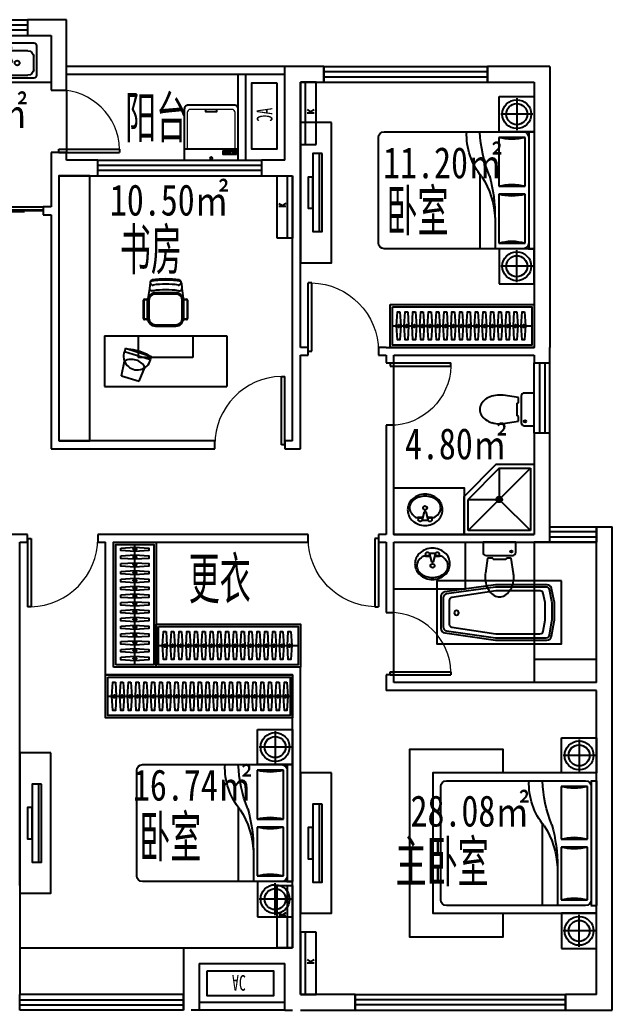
# Model space of a CAD drawing. Extents: x -546498 to -519398, y -751114 to -736514.
# Drawn here: x -526998 to -519398, y -749814 to -737114 of the extents above; entities that cross this region are included whole.
import ezdxf

# ---------------------------------------------------------------- set-up
doc = ezdxf.new("R2010")
doc.units = 0
doc.header["$LTSCALE"] = 1000
doc.header["$MEASUREMENT"] = 0
doc.linetypes.add('HIDDEN', pattern=[7.5, 5, -2.5])
doc.layers.get('0').update_dxf_attribs({"linetype": 'CONTINUOUS'})
for name, color, linetype in [('Balcony(阳台)', 11, 'CONTINUOUS'), ('Elec(电器)', 33, 'CONTINUOUS'), ('FURN', 8, 'CONTINUOUS'), ('Furniture(家具)', 8, 'CONTINUOUS'), ('Lvtry(厨卫)', 136, 'CONTINUOUS'), ('Text(文字)', 7, 'CONTINUOUS'), ('TOTHER', 223, 'CONTINUOUS'), ('WALL', 2, 'CONTINUOUS'), ('WINDOW', 4, 'CONTINUOUS'), ('房间面积', 33, 'CONTINUOUS')]:
    doc.layers.add(name, color=color, linetype=linetype)
doc.layers.get('0').off()
doc.styles.add('-黑体', font='simhei.ttf', dxfattribs={"width": 0.8})
doc.styles.add('_ZBHZ', font='simhei.ttf', dxfattribs={"width": 0.8})
doc.styles.add('HZ', font='zbtxt.shx', dxfattribs={"bigfont": 'zbhz.shx'})

# ---------------------------------------------------------------- blocks, each defined once
blk = doc.blocks.new('*U38')
blk.add_line((-970, -275), (820, -275))
for points in [[(-1000, 0), (850, 0), (850, -550), (-1000, -550)], [(-970, -30), (820, -30), (820, -520), (-970, -520)]]:
    blk.add_lwpolyline(points, close=True)
at = {"elevation": 0}
for points in [[(-874, -95), (-862, -275), (-874, -455), (-906, -455), (-918, -275), (-906, -95)], [(-774, -95), (-762, -275), (-774, -455), (-806, -455), (-818, -275), (-806, -95)], [(-674, -95), (-662, -275), (-674, -455), (-706, -455), (-718, -275), (-706, -95)], [(-574, -95), (-562, -275), (-574, -455), (-606, -455), (-618, -275), (-606, -95)], [(-474, -95), (-462, -275), (-474, -455), (-506, -455), (-518, -275), (-506, -95)], [(-374, -95), (-362, -275), (-374, -455), (-406, -455), (-418, -275), (-406, -95)], [(-274, -95), (-262, -275), (-274, -455), (-306, -455), (-318, -275), (-306, -95)], [(-174, -95), (-162, -275), (-174, -455), (-206, -455), (-218, -275), (-206, -95)], [(-74, -95), (-62, -275), (-74, -455), (-106, -455), (-118, -275), (-106, -95)], [(26, -95), (38, -275), (26, -455), (-6, -455), (-18, -275), (-6, -95)], [(126, -95), (138, -275), (126, -455), (94, -455), (82, -275), (94, -95)], [(226, -95), (238, -275), (226, -455), (194, -455), (182, -275), (194, -95)], [(326, -95), (338, -275), (326, -455), (294, -455), (282, -275), (294, -95)], [(426, -95), (438, -275), (426, -455), (394, -455), (382, -275), (394, -95)], [(526, -95), (538, -275), (526, -455), (494, -455), (482, -275), (494, -95)], [(626, -95), (638, -275), (626, -455), (594, -455), (582, -275), (594, -95)], [(726, -95), (738, -275), (726, -455), (694, -455), (682, -275), (694, -95)]]:
    blk.add_lwpolyline(points, close=True, dxfattribs=at)
at = {"ltscale": 15, "elevation": 0}
for points in [[(-894, -255), (-886, -255), (-886, -295), (-894, -295)], [(-794, -255), (-786, -255), (-786, -295), (-794, -295)], [(-694, -255), (-686, -255), (-686, -295), (-694, -295)], [(-594, -255), (-586, -255), (-586, -295), (-594, -295)], [(-494, -255), (-486, -255), (-486, -295), (-494, -295)], [(-394, -255), (-386, -255), (-386, -295), (-394, -295)], [(-294, -255), (-286, -255), (-286, -295), (-294, -295)], [(-194, -255), (-186, -255), (-186, -295), (-194, -295)], [(-94, -255), (-86, -255), (-86, -295), (-94, -295)], [(6, -255), (14, -255), (14, -295), (6, -295)], [(106, -255), (114, -255), (114, -295), (106, -295)], [(206, -255), (214, -255), (214, -295), (206, -295)], [(306, -255), (314, -255), (314, -295), (306, -295)], [(406, -255), (414, -255), (414, -295), (406, -295)], [(506, -255), (514, -255), (514, -295), (506, -295)], [(606, -255), (614, -255), (614, -295), (606, -295)], [(706, -255), (714, -255), (714, -295), (706, -295)]]:
    blk.add_lwpolyline(points, close=True, dxfattribs=at)
blk = doc.blocks.new('*U40')
blk.add_line((-970, -275), (570, -275))
for points in [[(-1000, 0), (600, 0), (600, -550), (-1000, -550)], [(-970, -30), (570, -30), (570, -520), (-970, -520)]]:
    blk.add_lwpolyline(points, close=True)
at = {"elevation": 0}
for points in [[(-874, -95), (-862, -275), (-874, -455), (-906, -455), (-918, -275), (-906, -95)], [(-774, -95), (-762, -275), (-774, -455), (-806, -455), (-818, -275), (-806, -95)], [(-674, -95), (-662, -275), (-674, -455), (-706, -455), (-718, -275), (-706, -95)], [(-574, -95), (-562, -275), (-574, -455), (-606, -455), (-618, -275), (-606, -95)], [(-474, -95), (-462, -275), (-474, -455), (-506, -455), (-518, -275), (-506, -95)], [(-374, -95), (-362, -275), (-374, -455), (-406, -455), (-418, -275), (-406, -95)], [(-274, -95), (-262, -275), (-274, -455), (-306, -455), (-318, -275), (-306, -95)], [(-174, -95), (-162, -275), (-174, -455), (-206, -455), (-218, -275), (-206, -95)], [(-74, -95), (-62, -275), (-74, -455), (-106, -455), (-118, -275), (-106, -95)], [(26, -95), (38, -275), (26, -455), (-6, -455), (-18, -275), (-6, -95)], [(126, -95), (138, -275), (126, -455), (94, -455), (82, -275), (94, -95)], [(226, -95), (238, -275), (226, -455), (194, -455), (182, -275), (194, -95)], [(326, -95), (338, -275), (326, -455), (294, -455), (282, -275), (294, -95)], [(426, -95), (438, -275), (426, -455), (394, -455), (382, -275), (394, -95)], [(526, -95), (538, -275), (526, -455), (494, -455), (482, -275), (494, -95)]]:
    blk.add_lwpolyline(points, close=True, dxfattribs=at)
at = {"ltscale": 15, "elevation": 0}
for points in [[(-894, -255), (-886, -255), (-886, -295), (-894, -295)], [(-794, -255), (-786, -255), (-786, -295), (-794, -295)], [(-694, -255), (-686, -255), (-686, -295), (-694, -295)], [(-594, -255), (-586, -255), (-586, -295), (-594, -295)], [(-494, -255), (-486, -255), (-486, -295), (-494, -295)], [(-394, -255), (-386, -255), (-386, -295), (-394, -295)], [(-294, -255), (-286, -255), (-286, -295), (-294, -295)], [(-194, -255), (-186, -255), (-186, -295), (-194, -295)], [(-94, -255), (-86, -255), (-86, -295), (-94, -295)], [(6, -255), (14, -255), (14, -295), (6, -295)], [(106, -255), (114, -255), (114, -295), (106, -295)], [(206, -255), (214, -255), (214, -295), (206, -295)], [(306, -255), (314, -255), (314, -295), (306, -295)], [(406, -255), (414, -255), (414, -295), (406, -295)], [(506, -255), (514, -255), (514, -295), (506, -295)]]:
    blk.add_lwpolyline(points, close=True, dxfattribs=at)
blk = doc.blocks.new('座厕')
for p, q in [((128, 210), (0, 210)), ((0, 210), (0, -210)), ((168, -170), (168, 170)), ((400, 181), (202, 152)), ((202, 152), (202, 90)), ((202, 90), (220, 82)), ((220, 82), (220, -80)), ((220, -80), (202, -85)), ((202, -85), (202, -152)), ((0, -210), (128, -210)), ((202, -152), (398, -181))]:
    blk.add_line(p, q)
blk.add_circle((118, 154), 14.5)
for centre, radius, start, end in [((128, 170), 40, 360, 90), ((446, -168), 352, 90.2924, 97.7689), ((446, -168), 352, 73.6387, 90.2924), ((470, -85), 266, 54.4566, 73.6387), ((508, -33), 201, 30.1295, 54.4566), ((565, 1), 135, 0.2924, 30.1295), ((565, 1), 135, 330.4554, 0.2924), ((507, 33), 201, 306.1283, 330.4554), ((128, -170), 40, 270, 360), ((444, 168), 352, 262.5124, 270.2924), ((444, 168), 352, 270.2924, 286.9462), ((469, 85), 266, 286.9462, 306.1283)]:
    blk.add_arc(centre, radius, start, end)
blk = doc.blocks.new('浴缸')
blk.add_lwpolyline([(50, 0), (1650, 0), (1650, -810), (50, -810)], close=True)
for points in [[(236, -50), (899, -50), (1548, -142, -0.373608), (1600, -201), (1600, -405), (1600, -609, -0.373608), (1548, -668), (899, -760), (238, -760, -0.362448), (178, -711), (144, -520, -0.045009), (141, -493), (141, -290, -0.050682), (144, -260), (178, -98, -0.356057)], [(897, -80), (1527, -169, -0.373608), (1570, -219), (1570, -405), (1570, -591, -0.373608), (1527, -641), (897, -730), (246, -730, -0.362448), (206, -697), (173, -514, -0.045009), (171, -493), (171, -290, -0.050682), (174, -266), (205, -112, -0.356057), (245, -80)], [(893, -130), (1457, -214, -0.373608), (1491, -253), (1491, -405), (1491, -557, -0.373608), (1457, -596), (893, -680), (327, -680, -0.362448), (287, -647), (261, -504, -0.045009), (260, -493), (260, -290, -0.050682), (262, -278), (285, -162, -0.356057), (324, -130)]]:
    blk.add_lwpolyline(points, format="xyb", close=True)
blk.add_circle((1398, -411), 29)
blk = doc.blocks.new('tp')
at = {"color": 0, "linetype": 'ByBlock'}
for p, q in [((2850583, -345414), (2850658, -345414)), ((2850583, -345426), (2850608, -345526)), ((2850633, -345526), (2850658, -345426)), ((2850530, -345451), (2850590, -345451)), ((2850608, -345526), (2850633, -345526)), ((2850652, -345451), (2850712, -345451))]:
    blk.add_line(p, q, dxfattribs=at)
for centre, major_axis, ratio, start_param, end_param in [((2850597, -345562), (-144, 144), 1, -0.061269, 0.346813), ((2850611, -345578), (-159, 159), 1, -0.435125, -0.061269), ((2850558, -345426), (2.1, 24.9), 1, 0.868674, 7.151859), ((2850620, -345604), (-44, 249), 0.999878, -0.176393, 0.176393), ((2850620, -345604), (45, 249), 0.999756, -0.176393, 0.176393), ((2850683, -345426), (5.4, 24.4), 1, 1.004197378192654, 7.287382685372239), ((2850630, -345578), (116, 193), 0.999887, -0.186928, 0.186928), ((2850645, -345562), (-144, 144), 1, 4.360549, 4.768631), ((2850574, -345551), (126, 126), 1, 1.917609, 2.353681), ((2850574, -345551), (174, 38), 0.999747, 2.923557, 3.359629), ((2850534, -345576), (80.5, 80.5), 1, 1.849085, 2.353681), ((2850534, -345576), (110, 28), 0.999659, 2.889295, 3.393891), ((2850576, -345599), (114, 114), 1, 1.345924, 1.849085), ((2850530, -345526), (-53, 53), 1, -0.787912, -0.224872), ((2850621, -345576), (6.4, 24.2), 1, 1.043822435104645, 7.327007742284231), ((2850712, -345526), (53, 53), 1, 0.191139, 0.782884), ((2850638, -345635), (-146, 146), 1, -1.431413, -1.379657), ((2850665, -345599), (114, 114), 1, 5.999869, 6.422569), ((2850707, -345576), (-80.5, 80.5), 1, 3.924477, 4.429073), ((2850707, -345576), (-110, 29), 0.99966, 2.889295, 3.39389), ((2850667, -345551), (-38, 174), 0.999939, 4.494353, 4.930425), ((2850667, -345551), (-174, 39), 0.99981, 2.923557, 3.359629), ((2850597, -345541), (144, 144), 1, 2.789752, 3.197835), ((2850576, -345553), (114, 114), 1, 2.858276, 3.280976), ((2850611, -345524), (-159, 159), 1, 1.627038, 2.000894), ((2850603, -345517), (94, 183), 0.999861, 2.970446, 3.312739), ((2850638, -345517), (-93, 184), 0.99986, 2.970446, 3.312739), ((2850630, -345524), (-115, 194), 0.999887, 2.954665, 3.32852), ((2850665, -345553), (-114, 114), 1, 2.997182, 3.419881), ((2850645, -345541), (-144, 144), 1, 3.080323, 3.488406), ((2850621, -345499), (45, 249), 0.999878, 2.965199, 3.317986), ((2850621, -345460), (-188, 188), 1, 2.052473, 2.353681), ((2850621, -345460), (-39, 263), 0.999727, 2.990989, 3.292197), ((2850621, -345499), (-44, 249), 0.999756, 2.965199, 3.317986)]:
    blk.add_ellipse(centre, major_axis=major_axis, ratio=ratio, start_param=start_param, end_param=end_param, dxfattribs=at)
blk = doc.blocks.new('双人床1')
at = {"layer": 'Furniture(家具)', "ltscale": 30}
for p, q in [((810815, -158427), (810365, -158427)), ((810365, -158427), (810365, -158877)), ((810590, -158447), (810590, -158857)), ((810815, -158877), (810815, -158427)), ((810385, -158652), (810796, -158652)), ((810365, -158877), (810365, -160377)), ((810438, -158877), (810365, -158877)), ((810365, -158877), (810815, -158877)), ((810435, -158877), (810435, -160377)), ((812293, -158877), (810508, -158877)), ((810484, -159576), (810484, -158949)), ((810484, -158949), (810821, -158949)), ((810821, -158949), (810821, -159576)), ((812365, -160305), (812365, -158949)), ((811062, -159431), (811062, -160377)), ((810821, -159576), (810484, -159576)), ((810484, -160305), (810484, -159678)), ((810484, -159678), (810821, -159678)), ((810821, -159678), (810821, -160305)), ((810869, -159979), (810869, -160377)), ((810438, -160377), (810365, -160377)), ((810365, -160827), (810365, -160377)), ((810365, -160377), (810815, -160377)), ((810821, -160305), (810484, -160305)), ((810508, -160377), (812293, -160377)), ((810590, -160807), (810590, -160397)), ((810815, -160377), (810815, -160827)), ((810385, -160602), (810796, -160602)), ((810815, -160827), (810365, -160827))]:
    blk.add_line(p, q, dxfattribs=at)
for centre, radius, start, end in [((810590, -158652), 185, 0, 359.7478), ((810590, -158652), 135, 0, 359.6531), ((810508, -158949), 72.3, 90, 180), ((809291, -158796), 1773, 338.5931, 357.384), ((810381, -158913), 852, 320.4539, 2.4327), ((812293, -158949), 72.3, 0, 90), ((810652, -158371), 602, 253.7398, 286.2602), ((812730, -159957), 1861, 163.9608, 180.6772), ((811937, -160033), 1069, 147.2925, 177.771), ((810652, -160154), 602, 73.7398, 106.2602), ((810652, -159100), 602, 253.7398, 286.2602), ((810508, -160305), 72.3, 180, 270), ((810652, -160883), 602, 73.7398, 106.2602), ((812293, -160305), 72.3, 270, 0), ((810590, -160602), 185, 0.2522, 0), ((810590, -160602), 135, 0.3469, 0)]:
    blk.add_arc(centre, radius, start, end, dxfattribs=at)
blk = doc.blocks.new('*U39')
blk.add_line((-970, -275), (1370, -275))
for points in [[(-1000, 0), (1400, 0), (1400, -550), (-1000, -550)], [(-970, -30), (1370, -30), (1370, -520), (-970, -520)]]:
    blk.add_lwpolyline(points, close=True)
at = {"elevation": 0}
for points in [[(-874, -95), (-862, -275), (-874, -455), (-906, -455), (-918, -275), (-906, -95)], [(-774, -95), (-762, -275), (-774, -455), (-806, -455), (-818, -275), (-806, -95)], [(-674, -95), (-662, -275), (-674, -455), (-706, -455), (-718, -275), (-706, -95)], [(-574, -95), (-562, -275), (-574, -455), (-606, -455), (-618, -275), (-606, -95)], [(-474, -95), (-462, -275), (-474, -455), (-506, -455), (-518, -275), (-506, -95)], [(-374, -95), (-362, -275), (-374, -455), (-406, -455), (-418, -275), (-406, -95)], [(-274, -95), (-262, -275), (-274, -455), (-306, -455), (-318, -275), (-306, -95)], [(-174, -95), (-162, -275), (-174, -455), (-206, -455), (-218, -275), (-206, -95)], [(-74, -95), (-62, -275), (-74, -455), (-106, -455), (-118, -275), (-106, -95)], [(26, -95), (38, -275), (26, -455), (-6, -455), (-18, -275), (-6, -95)], [(126, -95), (138, -275), (126, -455), (94, -455), (82, -275), (94, -95)], [(226, -95), (238, -275), (226, -455), (194, -455), (182, -275), (194, -95)], [(326, -95), (338, -275), (326, -455), (294, -455), (282, -275), (294, -95)], [(426, -95), (438, -275), (426, -455), (394, -455), (382, -275), (394, -95)], [(526, -95), (538, -275), (526, -455), (494, -455), (482, -275), (494, -95)], [(626, -95), (638, -275), (626, -455), (594, -455), (582, -275), (594, -95)], [(726, -95), (738, -275), (726, -455), (694, -455), (682, -275), (694, -95)], [(826, -95), (838, -275), (826, -455), (794, -455), (782, -275), (794, -95)], [(926, -95), (938, -275), (926, -455), (894, -455), (882, -275), (894, -95)], [(1026, -95), (1038, -275), (1026, -455), (994, -455), (982, -275), (994, -95)], [(1126, -95), (1138, -275), (1126, -455), (1094, -455), (1082, -275), (1094, -95)], [(1226, -95), (1238, -275), (1226, -455), (1194, -455), (1182, -275), (1194, -95)], [(1326, -95), (1338, -275), (1326, -455), (1294, -455), (1282, -275), (1294, -95)]]:
    blk.add_lwpolyline(points, close=True, dxfattribs=at)
at = {"ltscale": 15, "elevation": 0}
for points in [[(-894, -255), (-886, -255), (-886, -295), (-894, -295)], [(-794, -255), (-786, -255), (-786, -295), (-794, -295)], [(-694, -255), (-686, -255), (-686, -295), (-694, -295)], [(-594, -255), (-586, -255), (-586, -295), (-594, -295)], [(-494, -255), (-486, -255), (-486, -295), (-494, -295)], [(-394, -255), (-386, -255), (-386, -295), (-394, -295)], [(-294, -255), (-286, -255), (-286, -295), (-294, -295)], [(-194, -255), (-186, -255), (-186, -295), (-194, -295)], [(-94, -255), (-86, -255), (-86, -295), (-94, -295)], [(6, -255), (14, -255), (14, -295), (6, -295)], [(106, -255), (114, -255), (114, -295), (106, -295)], [(206, -255), (214, -255), (214, -295), (206, -295)], [(306, -255), (314, -255), (314, -295), (306, -295)], [(406, -255), (414, -255), (414, -295), (406, -295)], [(506, -255), (514, -255), (514, -295), (506, -295)], [(606, -255), (614, -255), (614, -295), (606, -295)], [(706, -255), (714, -255), (714, -295), (706, -295)], [(806, -255), (814, -255), (814, -295), (806, -295)], [(906, -255), (914, -255), (914, -295), (906, -295)], [(1006, -255), (1014, -255), (1014, -295), (1006, -295)], [(1106, -255), (1114, -255), (1114, -295), (1106, -295)], [(1206, -255), (1214, -255), (1214, -295), (1206, -295)], [(1306, -255), (1314, -255), (1314, -295), (1306, -295)]]:
    blk.add_lwpolyline(points, close=True, dxfattribs=at)
blk = doc.blocks.new('电视2000')
at = {"linetype": 'ByBlock'}
blk.add_line((847927, -171854), (847927, -172854), dxfattribs=at)
for points in [[(848087, -171454), (847687, -171454), (847687, -173254), (848087, -173254), (848087, -171454)], [(847967, -171854), (847847, -171854), (847847, -172854), (847967, -172854), (847967, -171854)], [(847847, -172154), (847787, -172154), (847787, -172554), (847847, -172554), (847847, -172154)]]:
    blk.add_lwpolyline(points, dxfattribs=at)
blk = doc.blocks.new('1800c')
at = {"layer": 'Furniture(家具)', "ltscale": 30}
for p, q in [((844237, -168104), (843787, -168104)), ((843787, -168104), (843787, -168554)), ((844012, -168124), (844012, -168534)), ((844237, -168554), (844237, -168104)), ((843807, -168329), (844217, -168329)), ((843787, -168554), (844237, -168554)), ((843787, -168654), (843787, -170254)), ((843860, -168654), (843787, -168654)), ((843857, -168654), (843857, -170254)), ((845715, -168654), (843930, -168654)), ((843905, -169403), (843905, -168726)), ((843905, -168726), (844243, -168726)), ((844243, -168726), (844243, -169403)), ((845787, -170181), (845787, -168726)), ((844484, -169208), (844484, -170254)), ((844243, -169403), (843905, -169403)), ((843905, -170181), (843905, -169505)), ((843905, -169505), (844243, -169505)), ((844243, -169505), (844243, -170181)), ((844291, -169756), (844291, -170254)), ((844243, -170181), (843905, -170181)), ((843860, -170254), (843787, -170254)), ((843930, -170254), (845715, -170254)), ((843787, -170804), (843787, -170354)), ((843787, -170354), (844237, -170354)), ((844012, -170784), (844012, -170374)), ((844237, -170354), (844237, -170804)), ((843807, -170579), (844217, -170579)), ((844237, -170804), (843787, -170804))]:
    blk.add_line(p, q, dxfattribs=at)
at = {"layer": 'Furniture(家具)', "linetype": 'ByBlock'}
for points in [[(844987, -168554), (844987, -168254), (846187, -168254), (846187, -170654), (844987, -170654), (844987, -170354)], [(843787, -168554), (845887, -168554), (845887, -170354), (843787, -170354), (843787, -168554)]]:
    blk.add_lwpolyline(points, dxfattribs=at)
at = {"layer": 'Furniture(家具)', "ltscale": 30}
for centre, radius, start, end in [((844012, -168329), 185, 0, 359.7478), ((844012, -168329), 135, 0, 359.6531), ((843930, -168726), 72.3, 90, 180), ((842712, -168573), 1773, 338.5931, 357.384), ((843803, -168690), 852, 320.4539, 2.4327), ((845715, -168726), 72.3, 0, 90), ((844074, -168148), 602, 253.7398, 286.2602), ((846151, -169734), 1861, 163.9608, 180.6772), ((845359, -169810), 1069, 147.2925, 177.771), ((844074, -169981), 602, 73.7398, 106.2602), ((844074, -168926), 602, 253.7398, 286.2602), ((843930, -170181), 72.3, 180, 270), ((844074, -170760), 602, 73.7398, 106.2602), ((845715, -170181), 72.3, 270, 0), ((844012, -170579), 185, 0.2522, 0), ((844012, -170579), 135, 0.3469, 0)]:
    blk.add_arc(centre, radius, start, end, dxfattribs=at)
blk = doc.blocks.new('A$C0C6E27F8')
at = {"layer": 'FURN'}
for p, q in [((0, 1568), (0, 0)), ((648, 1568), (0, 1568)), ((648, 1568), (648, 0)), ((137, 1350), (66, 1124)), ((137, 1350), (324, 1312)), ((448, 1313), (343, 977)), ((490, 1299), (385, 964)), ((490, 1299), (448, 1313)), ((66, 1124), (241, 1049)), ((369, 433), (369, 1135)), ((648, 1135), (369, 1135)), ((856, 1027), (856, 1053)), ((862, 1027), (862, 1053)), ((869, 1066), (1106, 1066)), ((869, 1060), (1106, 1060)), ((1106, 1019), (869, 1019)), ((1113, 1053), (1113, 1027)), ((1119, 1053), (1119, 1027)), ((343, 977), (385, 964)), ((774, 915), (774, 652)), ((790, 915), (790, 652)), ((1106, 1014), (869, 1014)), ((1106, 1014), (869, 1014)), ((1102, 1014), (873, 1014)), ((1102, 997), (873, 997)), ((1257, 992), (1102, 1014)), ((1184, 652), (1184, 915)), ((1201, 652), (1201, 915)), ((1227, 945), (1226, 964)), ((1327, 983), (1257, 992)), ((1201, 830), (1201, 737)), ((856, 515), (856, 541)), ((862, 515), (862, 541)), ((869, 554), (1106, 554)), ((869, 554), (1106, 554)), ((869, 548), (1106, 548)), ((873, 570), (1102, 570)), ((873, 554), (1102, 554)), ((1256, 574), (1102, 554)), ((1113, 541), (1113, 515)), ((1119, 541), (1119, 515)), ((1227, 620), (1225, 602)), ((1327, 582), (1256, 574)), ((649, 433), (369, 433)), ((1106, 507), (869, 507)), ((1106, 502), (869, 502)), ((648, 0), (0, 0))]:
    blk.add_line(p, q, dxfattribs=at)
for centre, radius, start, end in [((387, 1147), 176, 69.7334, 255.3221), ((153, 1221), 194, 297.1555, 27.8831), ((-143, 1314), 624, 329.7446, 355.3107), ((869, 1053), 13.1, 90, 180), ((869, 1027), 13.1, 180, 270), ((869, 1053), 7.66, 90, 180), ((869, 1027), 7.66, 180, 270), ((1106, 1053), 13.1, 0, 90), ((1106, 1053), 7.66, 0, 90), ((1106, 1027), 7.66, 270, 0), ((1106, 1027), 13.1, 270, 0), ((873, 915), 98.5, 90, 180), ((873, 915), 82.1, 90, 180), ((1102, 915), 98.5, 0, 90), ((1102, 915), 82.1, 0, 90), ((1253, 964), 27.4, 82.6639, 179.9194), ((145, 782), 1094, 351.4477, 8.5523), ((1330, 952), 30.7, 94.3671, 192.7376), ((218, 782), 1094, 351.4477, 8.5523), ((1332, 950), 32.8, 8.5523, 98.5523), ((218, 782), 1144, 350.0128, 9.9872), ((218, 782), 1160, 351.4477, 8.5523), ((873, 652), 98.5, 180, 270), ((873, 652), 82.1, 180, 270), ((1102, 652), 82.1, 270, 0), ((1102, 652), 98.5, 270, 0), ((869, 541), 13.1, 90, 180), ((869, 515), 13.1, 180, 270), ((869, 541), 7.66, 90, 180), ((869, 515), 7.66, 180, 270), ((1106, 541), 13.1, 0, 90), ((1106, 541), 7.66, 0, 90), ((1106, 515), 7.66, 270, 0), ((1106, 515), 13.1, 270, 0), ((1253, 602), 27.4, 179.9194, 276.3911), ((1330, 616), 30.7, 167.2624, 265.6329), ((1332, 615), 32.8, 261.4477, 351.4477)]:
    blk.add_arc(centre, radius, start, end, dxfattribs=at)
blk = doc.blocks.new('*U13')
at = {"linetype": 'Continuous'}
for p, q in [((0, -62), (0, -438)), ((812, -25), (37, -25)), ((112, -125), (325, -125)), ((387, -97), (314, -267)), ((422, -84), (440, -94)), ((525, -125), (724, -125)), ((850, -438), (850, -62)), ((37, -363), (37, -200)), ((336, -279), (447, -132)), ((400, -201), (400, -363)), ((450, -363), (450, -200)), ((812, -200), (812, -363)), ((314, -267), (336, -279)), ((37, -475), (812, -475)), ((325, -438), (112, -438)), ((724, -438), (525, -438))]:
    blk.add_line(p, q, dxfattribs=at)
for centre, radius, start, end in [((37, -62), 37.4, 90, 180), ((112, -200), 74.9, 90, 180), ((350, -87), 25, 1.8055, 0), ((325, -200), 74.9, 56.607, 90), ((410, -106), 25, 60, 159.4623), ((427, -116), 25, 320.5377, 60), ((525, -200), 74.9, 90, 180), ((500, -87), 25, 180, 178.1945), ((726, -212), 86.9, 7.9611, 91.1722), ((812, -62), 37.4, 0, 90), ((250, -281), 31.2, 0.8058, 0), ((600, -281), 31.2, 180, 179.1942), ((112, -363), 74.9, 180, 270), ((325, -363), 74.9, 270, 0), ((525, -363), 74.9, 180, 270), ((726, -351), 86.9, 268.8278, 352.0389), ((37, -438), 37.4, 180, 270), ((812, -438), 37.4, 270, 0)]:
    blk.add_arc(centre, radius, start, end, dxfattribs=at)
blk = doc.blocks.new('$plan$00002156')
for p, q in [((-450, 450, 0), (450, 450, 0)), ((-450, -450, 0), (-450, 450, 0)), ((-400, 400, 0), (400, 400, 0)), ((-400, 400, 0), (-26.2175, 26.2175, 0)), ((-400, -400, 0), (-400, 400, 0)), ((26.4075, 26.41, 0), (400, 400, 0)), ((400, 400, 0), (400, 0, 0)), ((450, 450, 0), (450, -37.5, 0)), ((0, 0, 0), (-25, 0, 0)), ((0, 0, 0), (0, 25, 0)), ((25, 0, 0), (0, 0, 0)), ((0, -25, 0), (0, 0, 0)), ((0, -400, 0), (400, 0, 0)), ((400, 0, 0), (37.5, 0, 0)), ((-400, -400, 0), (-26.5225, -26.5225, 0)), ((0, -400, 0), (0, -37.5, 0)), ((37.5, -450, 0), (450, -37.5, 0)), ((37.5, -450, 0), (-450, -450, 0)), ((0, -400, 0), (-400, -400, 0))]:
    blk.add_line(p, q)
for radius in [37.5, 25]:
    blk.add_circle((0, 0, 0), radius)
blk = doc.blocks.new('*U35')
at = {"linetype": 'HIDDEN', "ltscale": 0.3}
blk.add_line((0, -117), (800, -117), dxfattribs=at)
for p, q in [((408, -137), (408, -227)), ((448, -138), (408, -196)), ((445, -226), (420, -178))]:
    blk.add_line(p, q)
blk.add_lwpolyline([(800, -50), (0, -50), (0, -250), (800, -250)], close=True, dxfattribs=at)
blk = doc.blocks.new('空调室外机2')
at = {"ltscale": 0.5}
blk.add_lwpolyline([(0, 0), (850, 0), (850, 320), (0, 320)], close=True, dxfattribs=at)
at = {"ltscale": 0.5, "style": '_ZBHZ', "width": 0.65}
blk.add_text('AC', height=200, dxfattribs=at).set_placement((319, 55))
blk = doc.blocks.new('$plan$00001623')
blk.add_lwpolyline([(295, -706), (-295, -706, -0.414214), (-345, -656), (-345, 0), (345, 0), (345, -656, -0.414214)], format="xyb", close=True)
for points in [[(323, -72), (152, -72), (152, -120), (323, -120)], [(163, -86), (177, -86), (177, -99), (163, -99)], [(189, -86), (202, -86), (202, -99), (189, -99)], [(213, -86), (227, -86), (227, -99), (213, -99)], [(239, -86), (253, -86), (253, -99), (239, -99)], [(281, -110), (309, -110), (309, -80), (281, -80)]]:
    blk.add_lwpolyline(points, close=True)
at = {"lineweight": 13}
blk.add_lwpolyline([(307, -145), (307, -611, -0.414214), (267, -651), (-267, -651, -0.414214), (-307, -611), (-307, -145)], format="xyb", dxfattribs=at)
blk.add_lwpolyline([(-71, -651), (-71, -623), (0, -623), (71, -623), (71, -651)])
blk.add_circle((0, -25), 16)
at = {"layer": 'TOTHER', "linetype": 'Continuous'}
blk.add_line((-341, -145), (342, -145), dxfattribs=at)
blk = doc.blocks.new('$DorLib2D$00000001')
for p, q in [((0.45, 0.975), (0.5, 0.975)), ((0.45, 0), (0.45, 0.975)), ((0.5, 0), (0.5, 0.975)), ((0.5, 0), (0.45, 0))]:
    blk.add_line(p, q)
at = {"lineweight": 13}
blk.add_arc((0.475, 0), 0.975, 91.4693, 180, dxfattribs=at)
blk = doc.blocks.new('$WINLIB2D$00000001')
for p, q in [((-0.5, 0.5), (0.5, 0.5)), ((-0.5, 0.5), (-0.5, -0.5)), ((0.5, -0.5), (0.5, 0.5)), ((0.5, 0.1667), (-0.5, 0.1667)), ((0.5, -0.1667), (-0.5, -0.1667)), ((-0.5, -0.5), (0.5, -0.5))]:
    blk.add_line(p, q)
blk = doc.blocks.new('$DorLib2D$00000131')
at = {"color": 0, "linetype": 'Continuous'}
for p, q in [((0.15, 0.125), (0.2319, 0.1973)), ((0.2319, 0.1973), (0.2319, 0.125)), ((-0.5, 0.125), (-0.5, 0)), ((0.0192, 0.125), (-0.5, 0.125)), ((0.0192, 0), (0.0192, 0.125)), ((0.35, 0.125), (0.15, 0.125)), ((-0.5, 0), (0.0192, 0)), ((-0.024, 0), (0.5, 0)), ((-0.024, -0.125), (-0.024, 0)), ((0.5, 0), (0.5, -0.125)), ((-0.35, -0.125), (-0.15, -0.125)), ((-0.2319, -0.1973), (-0.2319, -0.125)), ((-0.15, -0.125), (-0.2319, -0.1973)), ((0.5, -0.125), (-0.024, -0.125))]:
    blk.add_line(p, q, dxfattribs=at)

msp = doc.modelspace()

# ---------------------------------------------------------------- linework, layer by layer
at = {"layer": 'Balcony(阳台)'}
for p, q in [((-523598, -737714), (-526398, -737714)), ((-523598, -737814), (-526398, -737814)), ((-524198, -738914), (-524198, -737814)), ((-524098, -738914), (-524098, -737814)), ((-523598, -749714), (-524698, -749714)), ((-523598, -749814), (-524698, -749814))]:
    msp.add_line(p, q, dxfattribs=at)
at = {"layer": 'Furniture(家具)'}
msp.add_lwpolyline([(-526498, -742514), (-526098, -742514), (-526098, -739114), (-526498, -739114)], close=True, dxfattribs=at)
at = {"layer": 'Lvtry(厨卫)', "linetype": 'ByBlock'}
for points in [[(-521298, -743714), (-522198, -743714), (-522198, -743114), (-521298, -743114), (-521298, -743714)], [(-522198, -743814), (-521286, -743814), (-521286, -744414), (-522198, -744414), (-522198, -743814)]]:
    msp.add_lwpolyline(points, dxfattribs=at)
at = {"layer": 'Lvtry(厨卫)'}
msp.add_lwpolyline([(-519598, -745314), (-519598, -743814), (-520398, -743814), (-520398, -745314)], close=True, dxfattribs=at)
at = {"layer": 'WALL'}
for p, q in [((-526398, -737114), (-526898, -737114)), ((-526898, -737114), (-526898, -737314)), ((-526398, -738014), (-526398, -737114)), ((-526898, -737314), (-526598, -737314)), ((-526598, -737314), (-526598, -738014)), ((-523598, -738914), (-523598, -737714)), ((-523098, -737714), (-523598, -737714)), ((-523098, -737914), (-523098, -737714)), ((-520198, -737714), (-520998, -737714)), ((-520998, -737714), (-520998, -737914)), ((-520198, -737714), (-520198, -741314)), ((-526598, -738014), (-526398, -738014)), ((-523398, -739014), (-523398, -737914)), ((-523398, -737914), (-523098, -737914)), ((-520998, -737914), (-520398, -737914)), ((-520398, -737914), (-520398, -741314)), ((-526398, -738814), (-526598, -738814)), ((-526598, -738814), (-526598, -739014)), ((-526398, -738914), (-526398, -738814)), ((-526598, -739014), (-526598, -739514)), ((-525998, -738914), (-526398, -738914)), ((-525998, -739114), (-525998, -738914)), ((-523598, -738914), (-523898, -738914)), ((-523898, -738914), (-523898, -739114)), ((-523398, -741314), (-523398, -739014)), ((-526498, -739114), (-525998, -739114)), ((-526498, -739114), (-526498, -739514)), ((-523898, -739114), (-523498, -739114)), ((-523498, -741314), (-523498, -739114)), ((-526598, -739514), (-526698, -739514)), ((-526698, -739514), (-526698, -739614)), ((-526498, -739514), (-526498, -742514)), ((-526698, -739614), (-526598, -739614)), ((-526598, -739614), (-526598, -742614)), ((-523498, -742514), (-523498, -741314)), ((-523298, -741314), (-523398, -741314)), ((-523298, -741414), (-523298, -741314)), ((-522298, -741314), (-522398, -741314)), ((-522398, -741314), (-522398, -741414)), ((-522298, -741314), (-520398, -741314)), ((-520198, -741514), (-520198, -741314)), ((-523398, -742614), (-523398, -741414)), ((-523398, -741414), (-523298, -741414)), ((-522398, -741414), (-522298, -741414)), ((-522298, -741414), (-522298, -741514)), ((-522198, -741414), (-520398, -741414)), ((-522198, -741514), (-522198, -741414)), ((-520398, -741414), (-520398, -741514)), ((-522298, -741514), (-522198, -741514)), ((-520398, -741514), (-520198, -741514)), ((-522198, -742314), (-522298, -742314)), ((-522298, -742314), (-522298, -743714)), ((-522198, -743714), (-522198, -742314)), ((-520198, -742414), (-520398, -742414)), ((-520398, -742414), (-520398, -743714)), ((-520198, -743614), (-520198, -742414)), ((-524498, -742514), (-526498, -742514)), ((-524498, -742614), (-524498, -742514)), ((-523498, -742514), (-523598, -742514)), ((-523598, -742514), (-523598, -742614)), ((-526598, -742614), (-524498, -742614)), ((-523598, -742614), (-523398, -742614)), ((-526898, -743714), (-527098, -743714)), ((-526898, -743814), (-526898, -743714)), ((-525898, -743714), (-525998, -743714)), ((-525998, -743714), (-525998, -743814)), ((-523298, -743714), (-525898, -743714)), ((-523298, -743814), (-523298, -743714)), ((-522298, -743714), (-522398, -743714)), ((-522398, -743714), (-522398, -743814)), ((-522198, -743714), (-520398, -743714)), ((-520198, -743814), (-520198, -743614)), ((-519598, -743614), (-519598, -743614)), ((-519598, -743614), (-519398, -743614)), ((-519598, -743814), (-519598, -743614)), ((-519398, -743714), (-519398, -743614)), ((-519398, -745714), (-519398, -743714)), ((-526998, -748214), (-526998, -743814)), ((-526998, -743814), (-526898, -743814)), ((-525998, -743814), (-525898, -743814)), ((-525898, -745514), (-525898, -743814)), ((-525798, -743814), (-523298, -743814)), ((-525798, -745414), (-525798, -743814)), ((-522398, -743814), (-522298, -743814)), ((-522298, -743814), (-522298, -744714)), ((-522198, -743814), (-520298, -743814)), ((-522198, -744714), (-522198, -743814)), ((-520298, -743814), (-520198, -743814)), ((-519598, -745614), (-519598, -743814)), ((-522298, -744714), (-522198, -744714)), ((-523398, -745414), (-525798, -745414)), ((-523398, -749114), (-523398, -745414)), ((-523498, -745514), (-525898, -745514)), ((-523498, -749014), (-523498, -745514)), ((-522198, -745514), (-522298, -745514)), ((-522298, -745514), (-522298, -745714)), ((-522198, -745614), (-522198, -745514)), ((-519598, -745614), (-522198, -745614)), ((-519598, -745714), (-522298, -745714)), ((-519598, -749614), (-519598, -745714)), ((-519398, -749814), (-519398, -745714)), ((-526998, -748214), (-526998, -749614)), ((-524898, -749014), (-524898, -749614)), ((-524898, -749014), (-523498, -749014)), ((-523398, -749614), (-523398, -749114)), ((-524698, -749214), (-524698, -749714)), ((-524698, -749214), (-523598, -749214)), ((-523598, -749714), (-523598, -749214)), ((-524898, -749814), (-524898, -749614)), ((-522698, -749614), (-523398, -749614)), ((-522698, -749814), (-522698, -749614)), ((-519598, -749614), (-519998, -749614)), ((-519998, -749614), (-519998, -749814)), ((-524797, -749813), (-524798, -749813)), ((-524698, -749814), (-524798, -749813)), ((-524698, -749714), (-524698, -749814)), ((-523598, -749814), (-523598, -749714)), ((-523598, -749814), (-523498, -749814)), ((-523498, -749814), (-523498, -749814)), ((-523398, -749814), (-522698, -749814)), ((-519998, -749814), (-519398, -749814))]:
    msp.add_line(p, q, dxfattribs=at)
at = {"layer": 'WINDOW'}
for p, q in [((-526398, -738014), (-526398, -738814)), ((-528298, -739514), (-526698, -739514)), ((-522198, -742314), (-522198, -741514)), ((-522198, -745514), (-522198, -744714)), ((-520398, -745314), (-520398, -745614)), ((-526998, -749014), (-523498, -749014))]:
    msp.add_line(p, q, dxfattribs=at)
msp.add_lwpolyline([(-528998, -738814), (-528998, -737914), (-526598, -737914)], dxfattribs=at)

# ---------------------------------------------------------------- block references
at = {"layer": 'Elec(电器)', "xscale": -1}
for name, p, rotation in [('空调室外机2', (-523703, -737923), 90), ('*U35', (-523448, -739914), 270), ('*U35', (-523448, -749014), 270), ('空调室外机2', (-524595, -749309), 180)]:
    msp.add_blockref(name, p, dxfattribs=dict(at, rotation=rotation))
at = {"layer": 'Elec(电器)', "rotation": 90}
for p in [(-523448, -738714), (-523448, -749614)]:
    msp.add_blockref('*U35', p, dxfattribs=at)
at = {"layer": 'Furniture(家具)', "linetype": 'ByBlock', "xscale": -1}
for p in [(289967, -579672), (286867, -587788)]:
    msp.add_blockref('双人床1', p, dxfattribs=at)
at = {"layer": 'Furniture(家具)', "linetype": 'ByBlock'}
for p in [(-1371086, -566976), (-1374686, -575061), (-1371086, -575318)]:
    msp.add_blockref('电视2000', p, dxfattribs=at)
at = {"layer": 'Furniture(家具)', "rotation": 90}
for name, p in [('A$C0C6E27F8', (-524344, -741815)), ('*U40', (-525798, -744414))]:
    msp.add_blockref(name, p, dxfattribs=at)
at = {"layer": 'Furniture(家具)'}
for name, p in [('*U38', (-521248, -740764)), ('*U38', (-524248, -744864)), ('*U39', (-524898, -745514))]:
    msp.add_blockref(name, p, dxfattribs=at)
at = {"layer": 'Furniture(家具)', "xscale": -1}
msp.add_blockref('1800c', (324189, -578218), dxfattribs=at)
at = {"layer": 'Lvtry(厨卫)', "xscale": -1}
for name, p in [('*U13', (-526783, -737386)), ('浴缸', (-519998, -744308))]:
    msp.add_blockref(name, p, dxfattribs=at)
at = {"layer": 'Lvtry(厨卫)', "yscale": -1}
msp.add_blockref('$plan$00001623', (-524543, -738914), dxfattribs=at)
at = {"layer": 'Lvtry(厨卫)'}
for name, p, rotation in [('座厕', (-520398, -742110), 180.0000269205501), ('$plan$00002156', (-520848, -743264, 0), 180), ('tp', (2328822, -1088949), 180), ('座厕', (-520845, -743814), 270.0000269205503)]:
    msp.add_blockref(name, p, dxfattribs=dict(at, rotation=rotation))
msp.add_blockref('tp', (-3372325, -398539), dxfattribs=at)
at = {"layer": 'WINDOW', "xscale": 1200, "yscale": -200, "zscale": 1200}
msp.add_blockref('$WINLIB2D$00000001', (-527498, -737214), dxfattribs=at)
at = {"layer": 'WINDOW'}
for name, p, xscale, yscale, zscale, rotation in [('$WINLIB2D$00000001', (-522048, -737814), 2100, 200, 2100, 3.75193e-11), ('$DorLib2D$00000001', (-526498, -738414), 800, 800, 800, 270.0000000003854), ('$WINLIB2D$00000001', (-524948, -739014), 2100, -200, 2100, 3.55739e-11), ('$DorLib2D$00000131', (-527498, -739564), -1600, 100, -1600, 4.1688e-12), ('$DorLib2D$00000001', (-522848, -741364), -900, 900, -900, 3.001548e-10), ('$DorLib2D$00000001', (-522248, -741914), 800, -800, 800, 89.99999999988881), ('$WINLIB2D$00000001', (-520298, -741964), -900, 200, -900, 270.0000000000222), ('$DorLib2D$00000001', (-524048, -742564), 900, 900, 900, 4.44674e-11), ('$WINLIB2D$00000001', (-519898, -743714), 600, -200, 600, 3.33505e-11), ('$DorLib2D$00000001', (-526448, -743764), -900, -900, -900, 359.9999999998332), ('$DorLib2D$00000001', (-522848, -743764), 900, -900, 900, 359.9999999998555), ('$DorLib2D$00000001', (-522248, -745114), -800, -800, -800, 89.9999999944638), ('$WINLIB2D$00000001', (-525948, -749714), -2100, 200, -2100, 2.088033e-10), ('$WINLIB2D$00000001', (-521348, -749714), 2700, 200, 2700, 359.9999999999966)]:
    msp.add_blockref(name, p, dxfattribs=dict(at, xscale=xscale, yscale=yscale, zscale=zscale, rotation=rotation))

# ---------------------------------------------------------------- texts
at = {"layer": 'Text(文字)', "style": 'HZ', "width": 0.7}
for s, p in [('阳台', (-525648, -738686)), ('卧室', (-522295, -739883)), ('书房', (-525716, -740378)), ('卧室', (-525468, -747911)), ('主卧室', (-522179, -748230))]:
    msp.add_text(s, height=600, dxfattribs=at).set_placement(p)
msp.add_text('更衣', height=600, rotation=360, dxfattribs=at).set_placement((-524832, -744598))
at = {"layer": '房间面积', "style": '-黑体', "width": 0.8}
for s, p in [('7.36㎡', (-528209, -738503, 0)), ('11.20㎡', (-522337, -739146, 0)), ('10.50㎡', (-525843, -739624, 0)), ('4.80㎡', (-522057, -742750, 0)), ('16.74㎡', (-525547, -747126, 0)), ('28.08㎡', (-521986, -747459, 0))]:
    msp.add_text(s, height=400, dxfattribs=at).set_placement(p)

doc.saveas('drawing.dxf')
